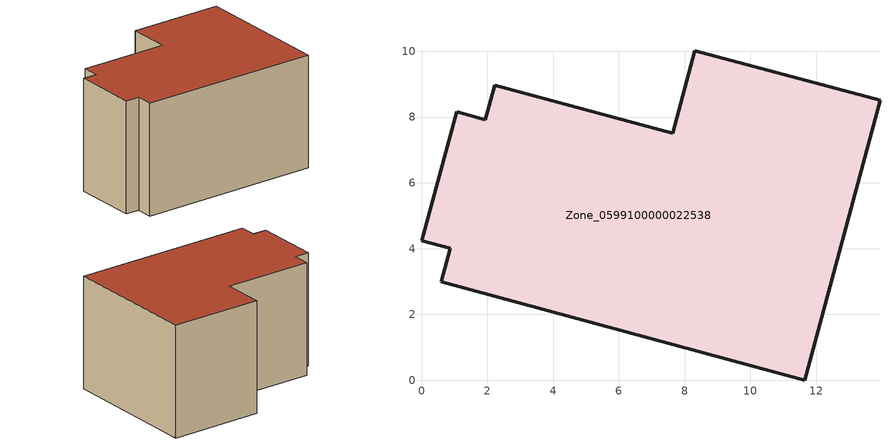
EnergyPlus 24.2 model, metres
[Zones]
Zone_0599100000022538
 floor ground (C_G): 0.87,4.01 0,4.24 1.07,8.17 1.94,7.92 2.23,8.97 7.64,7.51 8.31,10.02 13.94,8.51 11.65,0 0.6,2.99 z0
 wall outside (C_F): 8.31,10.02 7.64,7.51 2.23,8.97 1.94,7.92 1.07,8.17 0,4.24 0.87,4.01 0.6,2.99 11.65,0 13.94,8.51 8.31,10.02 z0:7.1
 roof outside (C_R): 0.6,2.99 11.65,0 13.94,8.51 8.31,10.02 7.64,7.51 2.23,8.97 1.94,7.92 1.07,8.17 0,4.24 0.87,4.01 z7.1
[BUILDING]
Pand.0599100000022538: North Axis=0; Terrain=City; Loads Convergence Tolerance Value=0.04; Temperature Convergence Tolerance Value=0.4; Solar Distribution=FullExterior; Maximum Number of Warmup Days=25; Minimum Number of Warmup Days=1
[Site:Location]
Rotterdam.The.Hague.AP_ZH_NLD Design_Conditions: Latitude=51.96; Longitude=4.45; Time Zone=1; Elevation=-4.5
[SITE:GROUNDTEMPERATURE:BUILDINGSURFACE]
18, 18, 18, 18, 18, 18, 18, 18, 18, 18, 18, 18
[MATERIAL] Thermal Absorptance=0.9; Solar Absorptance=0.7; Visible Absorptance=0.7
Name | Roughness | Thickness | Conductivity | Density | Specific Heat
G.D.1965 | MediumSmooth | 0.15 | 1 | 540 | 1210
F.D.1965 | Rough | 0.3 | 0.857143 | 1920 | 840
R.D.1965 | MediumRough | 0.2 | 0.08 | 1500 | 1000
[CONSTRUCTION]
C_G: G.D.1965
C_F: F.D.1965
C_R: R.D.1965
[ZONE]
Zone_0599100000022538: Type=1; Multiplier=1; Ceiling Height=Autocalculate; Volume=Autocalculate; Floor Area=autocalculate; Part of Total Floor Area=Yes
[ZONEINFILTRATION:DESIGNFLOWRATE]
Infil_Zone_0599100000022538: Zone or ZoneList or Space or SpaceList=Zone_0599100000022538; Schedule=AlwaysOn; Design Flow Rate Calculation Method=Flow/Area; Flow Rate per Floor Area=0.0042; Constant Term Coefficient=1; Temperature Term Coefficient=0; Velocity Term Coefficient=0; Velocity Squared Term Coefficient=0
[HVACTEMPLATE:ZONE:IDEALLOADSAIRSYSTEM]
Zone_0599100000022538: Maximum Heating Supply Air Temperature=50; Minimum Cooling Supply Air Temperature=13; Maximum Heating Supply Air Humidity Ratio=0.0156; Minimum Cooling Supply Air Humidity Ratio=0.0077; Heating Limit=NoLimit; Cooling Limit=NoLimit; Dehumidification Control Type=ConstantSensibleHeatRatio; Cooling Sensible Heat Ratio=0.7; Dehumidification Setpoint=60; Humidification Control Type=None; Humidification Setpoint=30; Outdoor Air Method=None; Outdoor Air Flow Rate per Person=0.00944; Outdoor Air Flow Rate per Zone Floor Area=0; Outdoor Air Flow Rate per Zone=0; Demand Controlled Ventilation Type=None; Outdoor Air Economizer Type=NoEconomizer; Heat Recovery Type=None; Sensible Heat Recovery Effectiveness=0.7; Latent Heat Recovery Effectiveness=0.65
[ZONECONTROL:THERMOSTAT]
ThermostatControl_Zone_0599100000022538: Zone or ZoneList=Zone_0599100000022538; Control Type Schedule=DualSetpointControlType; Control 1=Thermostat_Zone_0599100000022538; Temperature Difference Between Cutout And Setpoint=0
[THERMOSTATSETPOINT:DUALSETPOINT]
Thermostat_Zone_0599100000022538: Heating Setpoint Temperature Schedule=HeatingSetpoint_Zone_0599100000022538; Cooling Setpoint Temperature Schedule=CoolingSetpoint_Zone_0599100000022538
[SCHEDULE:COMPACT]
HeatingSetpoint_Zone_0599100000022538: Through: 12/31, For: AllDays, Until: 24:00, 21
CoolingSetpoint_Zone_0599100000022538: Through: 12/31, For: AllDays, Until: 24:00, 24
DualSetpointControlType: Through: 12/31, For: AllDays, Until: 24:00, 4
AlwaysOn: Through: 12/31, For: AllDays, Until: 24:00, 1
